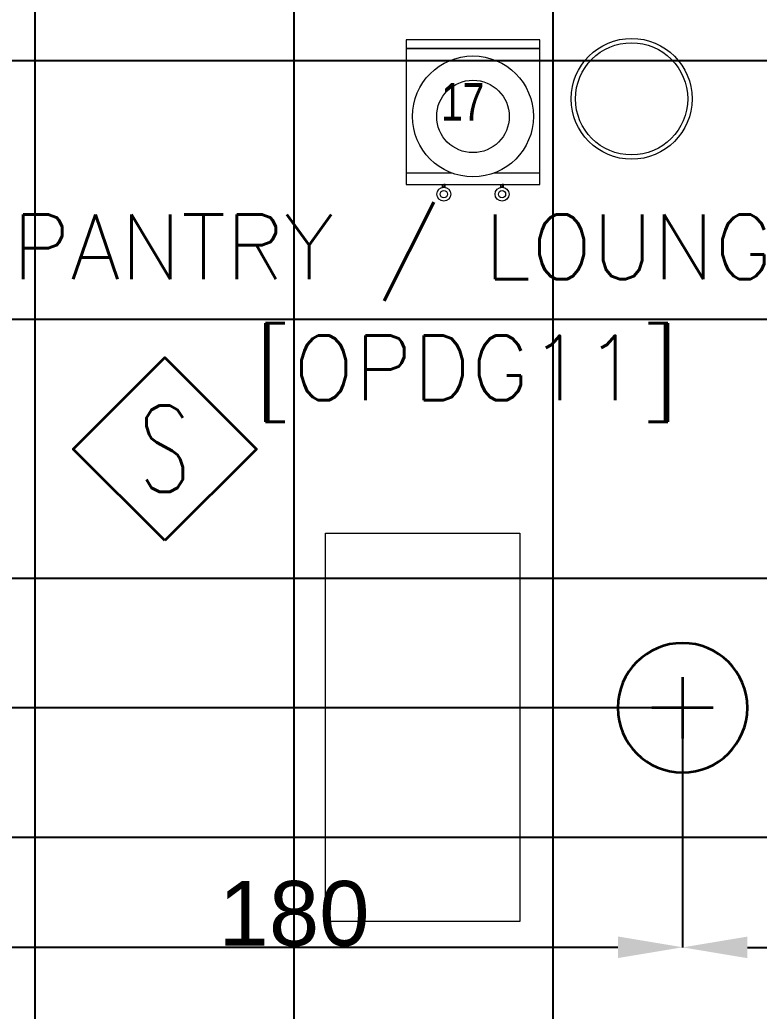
# Model space of a CAD drawing. Header units: inches. Extents: x -12418 to 57169, y -29325 to 19878.
# Drawn here: x 11365 to 13077, y -8203 to -5906 of the extents above; entities that cross this region are included whole.
import ezdxf
from ezdxf.enums import TextEntityAlignment as Align

# ---------------------------------------------------------------- set-up
doc = ezdxf.new("R2010")
doc.units = ezdxf.units.IN
doc.header["$LTSCALE"] = 25
doc.header["$MEASUREMENT"] = 0
doc.header["$PDMODE"] = 3
doc.layers.get('0').update_dxf_attribs({"color": 8})
doc.layers.get('Defpoints').update_dxf_attribs({"color": 8})
for name, color, linetype, lineweight in [('00-Ground Floor$0$72_EGR_BASE_TEXT', 252, 'Continuous', 5), ('00-Ground Floor$0$72_EGR_EQP_TAG', 142, 'Continuous', 5), ('00-Ground Floor$0$LOADING', 253, 'Continuous', 5), ('E-DIM', 6, 'Continuous', 18), ('E-LITE-CIRC-NUMB', 6, 'Continuous', 25), ('E-LITE-CLNG', 150, 'Continuous', 35), ('E-LITE-CTRL', 6, 'Continuous', 25), ('F-ALRM-CLNG', 33, 'Continuous', 35)]:
    doc.layers.add(name, color=color, linetype=linetype, lineweight=lineweight)
doc.layers.add('00-Ground Floor$0$False Ceiling', color=251, linetype='Continuous')
doc.styles.add('00-Ground Floor$0$SIMPLEX', font='SIMPLEX.shx', dxfattribs={"height": 150})
doc.styles.add('00-Ground Floor$0$X3G_ENTITY_257CFD', font='swisscl.ttf', dxfattribs={"height": 200})
doc.styles.add('DC_Simplex', font='SIMPLEX.shx', dxfattribs={"width": 0.7})
doc.styles.get("Standard").update_dxf_attribs({"font": 'arial.ttf'})
doc.dimstyles.get("Standard").update_dxf_attribs({"dimtxt": 150, "dimasz": 150, "dimexe": 0.18, "dimexo": 0.0625, "dimgap": 1, "dimtad": 1, "dimdec": 0, "dimlfac": 0.1, "dimzin": 0, "dimdsep": 46, "dimtxsty": 'Standard', "dimcen": 0.09, "dimclrd": 256, "dimclrt": 7, "dimadec": 0, "dimazin": 0, "dimtfac": 1, "dimtdec": 0, "dimtofl": 0, "dimtmove": 0, "dimatfit": 3, "dimfxl": 1, "dimtolj": 1, "dimtzin": 0, "dimarcsym": 0})

# ---------------------------------------------------------------- blocks, each defined once
blk = doc.blocks.new('00-Ground Floor$0$WATER DISPENSER1')
at = {"layer": '00-Ground Floor$0$LOADING'}
for p, q in [((39.296, -0.3448), (39.1904, -0.3448)), ((39.5004, -0.3448), (39.3949, -0.3448))]:
    blk.add_line(p, q, dxfattribs=at)
blk.add_lwpolyline([(39.5004, -0.6333), (39.5004, -0.3183), (39.1904, -0.3183), (39.1904, -0.6333), (39.5004, -0.6333)], dxfattribs=at)
for points in [[(39.2749, -0.3183), (39.278, -0.3183), (39.278, -0.3118), (39.2749, -0.3118)], [(39.281, -0.3183), (39.278, -0.3183), (39.278, -0.3118), (39.281, -0.3118)], [(39.4098, -0.3183), (39.4129, -0.3183), (39.4129, -0.3118), (39.4098, -0.3118)], [(39.416, -0.3183), (39.4129, -0.3183), (39.4129, -0.3118), (39.416, -0.3118)], [(39.5004, -0.6333), (39.1904, -0.6333), (39.1904, -0.6529), (39.5004, -0.6529)]]:
    blk.add_lwpolyline(points, close=True, dxfattribs=at)
for centre, radius in [((39.278, -0.2956), 0.0161), ((39.278, -0.2956), 0.00834), ((39.4129, -0.2956), 0.0161), ((39.4129, -0.2956), 0.00834), ((39.3454, -0.4758), 0.14), ((39.3454, -0.4758), 0.084)]:
    blk.add_circle(centre, radius, dxfattribs=at)
blk = doc.blocks.new('00-Ground Floor$0$WM00001-P')
at = {"layer": '00-Ground Floor$0$LOADING'}
for radius in [0.14, 0.13]:
    blk.add_circle((0, 0), radius, dxfattribs=at)
blk = doc.blocks.new('00-Ground Floor$0$A$Ce9e1c4c3')
at = {"layer": '00-Ground Floor$0$False Ceiling', "color": 254, "linetype": 'Continuous'}
for p, q in [((-88600, -8477.4), (-88600, -4747.4)), ((-88000, -8477.4), (-88000, -4747.4)), ((-87400, -8477.4), (-87400, -4747.4)), ((-89502.1, -6000), (-85902.1, -6000)), ((-89502.1, -6600), (-85902.1, -6600)), ((-89502.1, -7200), (-85902.1, -7200)), ((-89502.1, -7800), (-85902.1, -7800))]:
    blk.add_line(p, q, dxfattribs=at)
blk = doc.blocks.new('00-Ground Floor')
at = {"layer": '00-Ground Floor$0$LOADING'}
blk.add_lwpolyline([(12072.9, -7095.2), (12522.9, -7095.2), (12522.9, -7995.2), (12072.9, -7995.2)], close=True, dxfattribs=at)
at = {"layer": '00-Ground Floor$0$False Ceiling', "color": 254}
blk.add_blockref('00-Ground Floor$0$A$Ce9e1c4c3', (100000, 0), dxfattribs=at)
at = {"layer": '00-Ground Floor$0$LOADING', "xscale": 1000, "yscale": 1000, "zscale": 1000, "rotation": 179.9999999999999}
blk.add_blockref('00-Ground Floor$0$WATER DISPENSER1', (51759.8, -6605.7, 0), dxfattribs=at)
at = {"layer": '00-Ground Floor$0$LOADING', "extrusion": (2.24821e-18, -2.24019e-05, -1), "xscale": -1000, "yscale": 1000, "zscale": 1000, "rotation": 90}
blk.add_blockref('00-Ground Floor$0$WM00001-P', (-12781.9, -6089.2, 0.1), dxfattribs=at)
at = {"layer": '00-Ground Floor$0$72_EGR_BASE_TEXT', "char_height": 150, "attachment_point": 2, "style": '00-Ground Floor$0$SIMPLEX'}
for s, insert in [('PANTRY / LOUNGE', (12288.7, -6356.9)), ('[OPDG11]', (12399.9, -6637.6, 0))]:
    blk.add_mtext(s, dxfattribs=dict(at, insert=insert))
at = {"layer": '00-Ground Floor$0$72_EGR_EQP_TAG', "insert": (12390.7, -6052.2, 0), "char_height": 87.47, "attachment_point": 2, "style": '00-Ground Floor$0$X3G_ENTITY_257CFD'}
blk.add_mtext('17', dxfattribs=at)
blk = doc.blocks.new('DC_LT-CL-Point')
for p, q in [((0, -0.711), (0, 0.711)), ((0.711, 0), (-0.711, 0))]:
    blk.add_line(p, q)
blk.add_circle((0, 0), 1.5)
at = {"layer": 'E-LITE-CIRC-NUMB', "style": 'DC_Simplex', "width": 0.7, "flags": 8}
blk.add_attdef('CIRCUIT', text='', height=2, rotation=360, dxfattribs=at).set_placement((-3.364, 1.5), align=Align.RIGHT)
at = {"layer": 'E-LITE-CTRL', "style": 'DC_Simplex', "width": 0.7, "flags": 8}
blk.add_attdef('CONTROL', (3.364, -3.498), '', height=2, rotation=360, dxfattribs=at)
blk = doc.blocks.new('A$C5CF53093')
blk.add_lwpolyline([(0, -212.1), (-212.1, 0), (0, 212.1), (212.1, 0)], close=True)
blk = doc.blocks.new('*U206')
at = {"xscale": 0.01, "yscale": 0.01, "zscale": 0.01}
blk.add_blockref('A$C5CF53093', (0.007, -0.007), dxfattribs=at)
at = {"color": 6, "style": 'DC_Simplex', "width": 0.7, "flags": 8}
blk.add_attdef('TYPE', text='', height=2, rotation=360, dxfattribs=at).set_placement((0, 0), align=Align.MIDDLE_CENTER)
blk = doc.blocks.new('*D289')
at = {"layer": 'Defpoints', "color": 0, "transparency": 16777216}
for p in [(11100, -7428.9), (12900, -7428.9), (12900, -8055)]:
    blk.add_point(p, dxfattribs=at)
at = {"layer": 'E-DIM', "color": 0, "lineweight": -2, "transparency": 16777216}
for p, q in [((11100, -7429), (11100, -8055.2)), ((12900, -7429), (12900, -8055.2))]:
    blk.add_line(p, q, dxfattribs=at)
at = {"layer": 'E-DIM', "lineweight": -2, "transparency": 16777216}
blk.add_line((11250, -8055), (12750, -8055), dxfattribs=at)
at = {"layer": 'E-DIM', "transparency": 16777216}
for points in [[(11250, -8030), (11250, -8080), (11100, -8055)], [(12750, -8030), (12750, -8080), (12900, -8055)]]:
    blk.add_solid(points, dxfattribs=at)
at = {"layer": 'E-DIM', "color": 7, "transparency": 16777216, "insert": (12000, -7977.4), "char_height": 150, "attachment_point": 5}
blk.add_mtext('\\A1;180', dxfattribs=at)
blk = doc.blocks.new('*D382')
at = {"layer": 'Defpoints', "color": 0, "transparency": 16777216}
for p in [(12900, -7500), (14097.9, -7500, 0), (14097.9, -8055.2)]:
    blk.add_point(p, dxfattribs=at)
at = {"layer": 'E-DIM', "color": 0, "lineweight": -2, "transparency": 16777216}
for p, q in [((12900, -7500.1), (12900, -8055.4)), ((14097.9, -7500.1), (14097.9, -8055.4))]:
    blk.add_line(p, q, dxfattribs=at)
at = {"layer": 'E-DIM', "lineweight": -2, "transparency": 16777216}
blk.add_line((13050, -8055.2), (13947.9, -8055.2), dxfattribs=at)
at = {"layer": 'E-DIM', "transparency": 16777216}
for points in [[(13050, -8030.2), (13050, -8080.2), (12900, -8055.2)], [(13947.9, -8030.2), (13947.9, -8080.2), (14097.9, -8055.2)]]:
    blk.add_solid(points, dxfattribs=at)
at = {"layer": 'E-DIM', "color": 7, "transparency": 16777216, "insert": (13499, -7977.6), "char_height": 150, "attachment_point": 5}
blk.add_mtext('\\A1;120', dxfattribs=at)
blk = doc.blocks.new('*D383')
at = {"layer": 'Defpoints', "color": 0, "transparency": 16777216}
for p in [(12900, -7500), (10721.8, -8400), (12900, -8400)]:
    blk.add_point(p, dxfattribs=at)
at = {"layer": 'E-DIM', "color": 0, "lineweight": -2, "transparency": 16777216}
for p, q in [((12899.9, -7500), (10721.6, -7500)), ((12899.9, -8400), (10721.6, -8400))]:
    blk.add_line(p, q, dxfattribs=at)
at = {"layer": 'E-DIM', "lineweight": -2, "transparency": 16777216}
blk.add_line((10721.8, -7650), (10721.8, -8250), dxfattribs=at)
at = {"layer": 'E-DIM', "transparency": 16777216}
for points in [[(10696.8, -7650), (10746.8, -7650), (10721.8, -7500)], [(10696.8, -8250), (10746.8, -8250), (10721.8, -8400)]]:
    blk.add_solid(points, dxfattribs=at)
at = {"layer": 'E-DIM', "color": 7, "transparency": 16777216, "insert": (10644.2, -7950), "char_height": 150, "attachment_point": 5, "rotation": 90}
blk.add_mtext('\\A1;90', dxfattribs=at)

msp = doc.modelspace()

# ---------------------------------------------------------------- block references
msp.add_blockref('00-Ground Floor', (0, 0))
at = {"layer": 'E-LITE-CLNG', "xscale": -100, "yscale": 100, "zscale": 100, "rotation": 180}
msp.add_blockref('DC_LT-CL-Point', (12900, -7500), dxfattribs=at)
at = {"layer": 'F-ALRM-CLNG', "xscale": 100, "yscale": 100, "zscale": 100}
msp.add_blockref('*U206', (11700, -6900), dxfattribs=at).add_auto_attribs({'TYPE': 'S'})

# ---------------------------------------------------------------- dimensions: what is measured, and where the dimension line sits
at = {"layer": 'E-DIM'}
for base, p1, p2, picture, middle in [((12900, -8055), (11100, -7428.9), (12900, -7428.9), '*D289', (12000, -7977.4)), ((14097.9, -8055.2), (12900, -7500), (14097.9, -7500, 0), '*D382', (13499, -7977.6))]:
    dim = msp.add_linear_dim(base=base, p1=p1, p2=p2, dimstyle='Standard', dxfattribs=at)
    dim.commit()
    dim.dimension.update_dxf_attribs({"geometry": picture, "text_midpoint": middle})
dim = msp.add_linear_dim(base=(10721.8, -8400), p1=(12900, -7500), p2=(12900, -8400), angle=90, dimstyle='Standard', dxfattribs=at)
dim.commit()
dim.dimension.update_dxf_attribs({"geometry": '*D383', "text_midpoint": (10644.2, -7950)})

doc.saveas('drawing.dxf')
